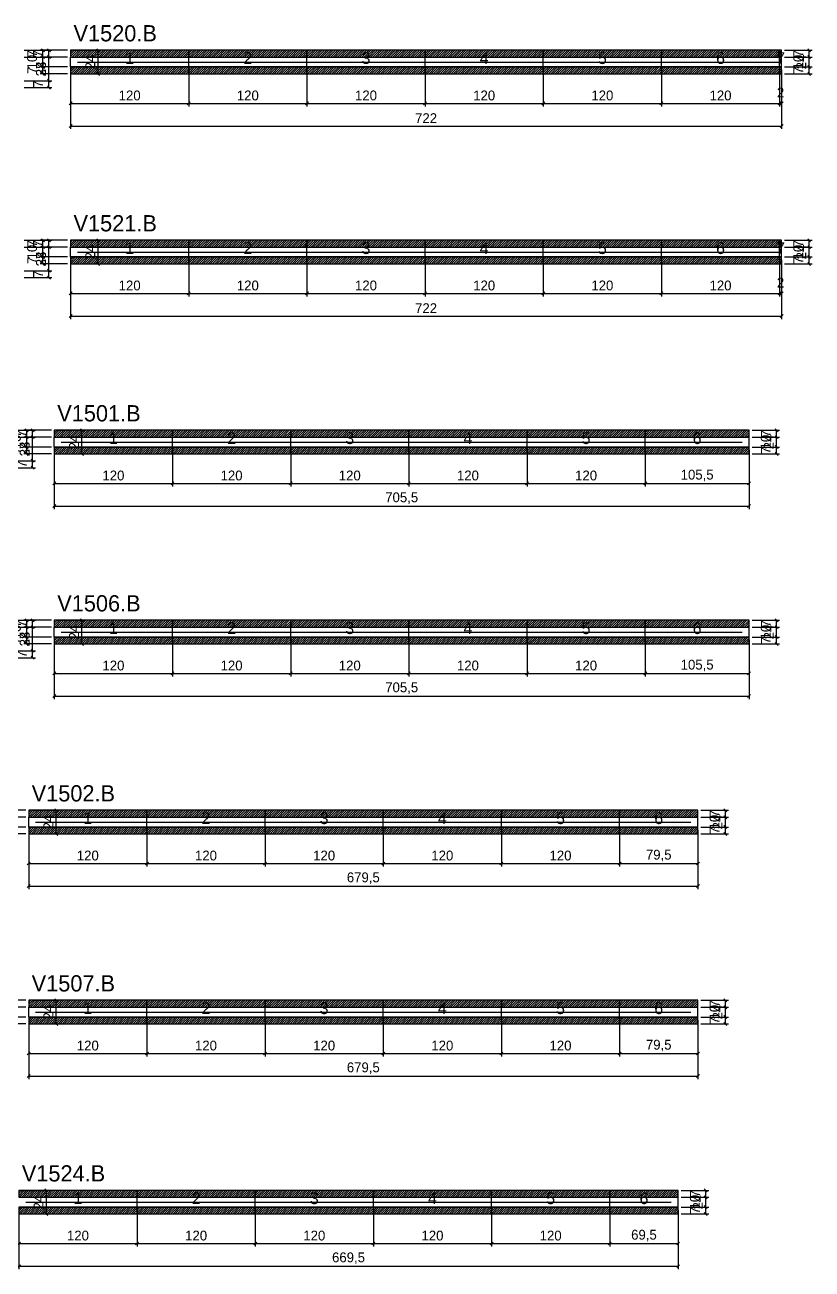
# Model space of a CAD drawing. Extents: x -9000 to 3070, y -8772 to 1250.
# Drawn here: x 934 to 1733, y -2582 to -1318 of the extents above; entities that cross this region are included whole.
import ezdxf
from ezdxf.enums import TextEntityAlignment as Align

# ---------------------------------------------------------------- set-up
doc = ezdxf.new("R2010")
doc.units = 0
for name, color, linetype in [('5', 5, 'Continuous'), ('COTA', 241, 'Continuous'), ('NOMENCLATURA', 7, 'Continuous'), ('Painéis', 200, 'Continuous'), ('SARR_2.2x5', 40, 'Continuous'), ('SCO-___-LAJ', 224, 'Continuous')]:
    doc.layers.add(name, color=color, linetype=linetype)
doc.dimstyles.new('PAINEL', dxfattribs={"dimtxt": 10, "dimasz": 3, "dimexe": 3, "dimexo": 3, "dimgap": 3, "dimtad": 1, "dimblk": 'OBLIQUE', "dimblk1": 'OBLIQUE', "dimcen": 2.5, "dimclrd": 4, "dimclre": 4, "dimclrt": 240, "dimazin": 3, "dimtfac": 1, "dimtmove": 0, "dimatfit": 3})

# ---------------------------------------------------------------- blocks, each defined once
blk = doc.blocks.new('_OBLIQUE')
at = {"color": 0, "linetype": 'BYBLOCK'}
blk.add_line((-0.5, -0.5), (0.5, 0.5), dxfattribs=at)

msp = doc.modelspace()

# ---------------------------------------------------------------- hatches: boundary and pattern name
at = {"layer": 'COTA'}
h = msp.add_hatch(dxfattribs=at)
h.set_pattern_fill('ANSI31', scale=0.5)
h.paths.add_polyline_path([(980, -1351), (1100, -1351), (1100, -1344), (980, -1344)])
h = msp.add_hatch(dxfattribs=at)
h.set_pattern_fill('ANSI31', scale=0.5)
h.paths.add_polyline_path([(1100, -1351), (1220, -1351), (1220, -1344), (1100, -1344)])
h = msp.add_hatch(dxfattribs=at)
h.set_pattern_fill('ANSI31', scale=0.5)
h.paths.add_polyline_path([(1220, -1351), (1340, -1351), (1340, -1344), (1220, -1344)])
h = msp.add_hatch(dxfattribs=at)
h.set_pattern_fill('ANSI31', scale=0.5)
h.paths.add_polyline_path([(1340, -1351), (1460, -1351), (1460, -1344), (1340, -1344)])
h = msp.add_hatch(dxfattribs=at)
h.set_pattern_fill('ANSI31', scale=0.5)
h.paths.add_polyline_path([(1460, -1351), (1580, -1351), (1580, -1344), (1460, -1344)])
h = msp.add_hatch(dxfattribs=at)
h.set_pattern_fill('ANSI31', scale=0.5)
h.paths.add_polyline_path([(1580, -1351), (1700, -1351), (1700, -1344), (1580, -1344)])
h = msp.add_hatch(dxfattribs=at)
h.set_pattern_fill('ANSI31', scale=0.5)
h.paths.add_polyline_path([(1700, -1351), (1702, -1351), (1702, -1344), (1700, -1344)])
h = msp.add_hatch(dxfattribs=at)
h.set_pattern_fill('ANSI31', scale=0.5)
h.paths.add_polyline_path([(980, -1368), (1100, -1368), (1100, -1361), (980, -1361)])
h = msp.add_hatch(dxfattribs=at)
h.set_pattern_fill('ANSI31', scale=0.5)
h.paths.add_polyline_path([(1100, -1368), (1220, -1368), (1220, -1361), (1100, -1361)])
h = msp.add_hatch(dxfattribs=at)
h.set_pattern_fill('ANSI31', scale=0.5)
h.paths.add_polyline_path([(1220, -1368), (1340, -1368), (1340, -1361), (1220, -1361)])
h = msp.add_hatch(dxfattribs=at)
h.set_pattern_fill('ANSI31', scale=0.5)
h.paths.add_polyline_path([(1340, -1368), (1460, -1368), (1460, -1361), (1340, -1361)])
h = msp.add_hatch(dxfattribs=at)
h.set_pattern_fill('ANSI31', scale=0.5)
h.paths.add_polyline_path([(1460, -1368), (1580, -1368), (1580, -1361), (1460, -1361)])
h = msp.add_hatch(dxfattribs=at)
h.set_pattern_fill('ANSI31', scale=0.5)
h.paths.add_polyline_path([(1580, -1368), (1700, -1368), (1700, -1361), (1580, -1361)])
h = msp.add_hatch(dxfattribs=at)
h.set_pattern_fill('ANSI31', scale=0.5)
h.paths.add_polyline_path([(1700, -1368), (1702, -1368), (1702, -1361), (1700, -1361)])
h = msp.add_hatch(dxfattribs=at)
h.set_pattern_fill('ANSI31', scale=0.5)
h.paths.add_polyline_path([(980, -1544), (1100, -1544), (1100, -1537), (980, -1537)])
h = msp.add_hatch(dxfattribs=at)
h.set_pattern_fill('ANSI31', scale=0.5)
h.paths.add_polyline_path([(1100, -1544), (1220, -1544), (1220, -1537), (1100, -1537)])
h = msp.add_hatch(dxfattribs=at)
h.set_pattern_fill('ANSI31', scale=0.5)
h.paths.add_polyline_path([(1220, -1544), (1340, -1544), (1340, -1537), (1220, -1537)])
h = msp.add_hatch(dxfattribs=at)
h.set_pattern_fill('ANSI31', scale=0.5)
h.paths.add_polyline_path([(1340, -1544), (1460, -1544), (1460, -1537), (1340, -1537)])
h = msp.add_hatch(dxfattribs=at)
h.set_pattern_fill('ANSI31', scale=0.5)
h.paths.add_polyline_path([(1460, -1544), (1580, -1544), (1580, -1537), (1460, -1537)])
h = msp.add_hatch(dxfattribs=at)
h.set_pattern_fill('ANSI31', scale=0.5)
h.paths.add_polyline_path([(1580, -1544), (1700, -1544), (1700, -1537), (1580, -1537)])
h = msp.add_hatch(dxfattribs=at)
h.set_pattern_fill('ANSI31', scale=0.5)
h.paths.add_polyline_path([(1700, -1544), (1702, -1544), (1702, -1537), (1700, -1537)])
h = msp.add_hatch(dxfattribs=at)
h.set_pattern_fill('ANSI31', scale=0.5)
h.paths.add_polyline_path([(980, -1561), (1100, -1561), (1100, -1554), (980, -1554)])
h = msp.add_hatch(dxfattribs=at)
h.set_pattern_fill('ANSI31', scale=0.5)
h.paths.add_polyline_path([(1100, -1561), (1220, -1561), (1220, -1554), (1100, -1554)])
h = msp.add_hatch(dxfattribs=at)
h.set_pattern_fill('ANSI31', scale=0.5)
h.paths.add_polyline_path([(1220, -1561), (1340, -1561), (1340, -1554), (1220, -1554)])
h = msp.add_hatch(dxfattribs=at)
h.set_pattern_fill('ANSI31', scale=0.5)
h.paths.add_polyline_path([(1340, -1561), (1460, -1561), (1460, -1554), (1340, -1554)])
h = msp.add_hatch(dxfattribs=at)
h.set_pattern_fill('ANSI31', scale=0.5)
h.paths.add_polyline_path([(1460, -1561), (1580, -1561), (1580, -1554), (1460, -1554)])
h = msp.add_hatch(dxfattribs=at)
h.set_pattern_fill('ANSI31', scale=0.5)
h.paths.add_polyline_path([(1580, -1561), (1700, -1561), (1700, -1554), (1580, -1554)])
h = msp.add_hatch(dxfattribs=at)
h.set_pattern_fill('ANSI31', scale=0.5)
h.paths.add_polyline_path([(1700, -1561), (1702, -1561), (1702, -1554), (1700, -1554)])
h = msp.add_hatch(dxfattribs=at)
h.set_pattern_fill('ANSI31', scale=0.5)
h.paths.add_polyline_path([(963.5, -1737), (1083.5, -1737), (1083.5, -1730), (963.5, -1730)])
h = msp.add_hatch(dxfattribs=at)
h.set_pattern_fill('ANSI31', scale=0.5)
h.paths.add_polyline_path([(1083.5, -1737), (1203.5, -1737), (1203.5, -1730), (1083.5, -1730)])
h = msp.add_hatch(dxfattribs=at)
h.set_pattern_fill('ANSI31', scale=0.5)
h.paths.add_polyline_path([(1203.5, -1737), (1323.5, -1737), (1323.5, -1730), (1203.5, -1730)])
h = msp.add_hatch(dxfattribs=at)
h.set_pattern_fill('ANSI31', scale=0.5)
h.paths.add_polyline_path([(1323.5, -1737), (1443.5, -1737), (1443.5, -1730), (1323.5, -1730)])
h = msp.add_hatch(dxfattribs=at)
h.set_pattern_fill('ANSI31', scale=0.5)
h.paths.add_polyline_path([(1443.5, -1737), (1563.5, -1737), (1563.5, -1730), (1443.5, -1730)])
h = msp.add_hatch(dxfattribs=at)
h.set_pattern_fill('ANSI31', scale=0.5)
h.paths.add_polyline_path([(1563.5, -1737), (1669, -1737), (1669, -1730), (1563.5, -1730)])
h = msp.add_hatch(dxfattribs=at)
h.set_pattern_fill('ANSI31', scale=0.5)
h.paths.add_polyline_path([(963.5, -1754), (1083.5, -1754), (1083.5, -1747), (963.5, -1747)])
h = msp.add_hatch(dxfattribs=at)
h.set_pattern_fill('ANSI31', scale=0.5)
h.paths.add_polyline_path([(1083.5, -1754), (1203.5, -1754), (1203.5, -1747), (1083.5, -1747)])
h = msp.add_hatch(dxfattribs=at)
h.set_pattern_fill('ANSI31', scale=0.5)
h.paths.add_polyline_path([(1203.5, -1754), (1323.5, -1754), (1323.5, -1747), (1203.5, -1747)])
h = msp.add_hatch(dxfattribs=at)
h.set_pattern_fill('ANSI31', scale=0.5)
h.paths.add_polyline_path([(1323.5, -1754), (1443.5, -1754), (1443.5, -1747), (1323.5, -1747)])
h = msp.add_hatch(dxfattribs=at)
h.set_pattern_fill('ANSI31', scale=0.5)
h.paths.add_polyline_path([(1443.5, -1754), (1563.5, -1754), (1563.5, -1747), (1443.5, -1747)])
h = msp.add_hatch(dxfattribs=at)
h.set_pattern_fill('ANSI31', scale=0.5)
h.paths.add_polyline_path([(1563.5, -1754), (1669, -1754), (1669, -1747), (1563.5, -1747)])
h = msp.add_hatch(dxfattribs=at)
h.set_pattern_fill('ANSI31', scale=0.5)
h.paths.add_polyline_path([(963.5, -1930), (1083.5, -1930), (1083.5, -1923), (963.5, -1923)])
h = msp.add_hatch(dxfattribs=at)
h.set_pattern_fill('ANSI31', scale=0.5)
h.paths.add_polyline_path([(1083.5, -1930), (1203.5, -1930), (1203.5, -1923), (1083.5, -1923)])
h = msp.add_hatch(dxfattribs=at)
h.set_pattern_fill('ANSI31', scale=0.5)
h.paths.add_polyline_path([(1203.5, -1930), (1323.5, -1930), (1323.5, -1923), (1203.5, -1923)])
h = msp.add_hatch(dxfattribs=at)
h.set_pattern_fill('ANSI31', scale=0.5)
h.paths.add_polyline_path([(1323.5, -1930), (1443.5, -1930), (1443.5, -1923), (1323.5, -1923)])
h = msp.add_hatch(dxfattribs=at)
h.set_pattern_fill('ANSI31', scale=0.5)
h.paths.add_polyline_path([(1443.5, -1930), (1563.5, -1930), (1563.5, -1923), (1443.5, -1923)])
h = msp.add_hatch(dxfattribs=at)
h.set_pattern_fill('ANSI31', scale=0.5)
h.paths.add_polyline_path([(1563.5, -1930), (1669, -1930), (1669, -1923), (1563.5, -1923)])
h = msp.add_hatch(dxfattribs=at)
h.set_pattern_fill('ANSI31', scale=0.5)
h.paths.add_polyline_path([(963.5, -1947), (1083.5, -1947), (1083.5, -1940), (963.5, -1940)])
h = msp.add_hatch(dxfattribs=at)
h.set_pattern_fill('ANSI31', scale=0.5)
h.paths.add_polyline_path([(1083.5, -1947), (1203.5, -1947), (1203.5, -1940), (1083.5, -1940)])
h = msp.add_hatch(dxfattribs=at)
h.set_pattern_fill('ANSI31', scale=0.5)
h.paths.add_polyline_path([(1203.5, -1947), (1323.5, -1947), (1323.5, -1940), (1203.5, -1940)])
h = msp.add_hatch(dxfattribs=at)
h.set_pattern_fill('ANSI31', scale=0.5)
h.paths.add_polyline_path([(1323.5, -1947), (1443.5, -1947), (1443.5, -1940), (1323.5, -1940)])
h = msp.add_hatch(dxfattribs=at)
h.set_pattern_fill('ANSI31', scale=0.5)
h.paths.add_polyline_path([(1443.5, -1947), (1563.5, -1947), (1563.5, -1940), (1443.5, -1940)])
h = msp.add_hatch(dxfattribs=at)
h.set_pattern_fill('ANSI31', scale=0.5)
h.paths.add_polyline_path([(1563.5, -1947), (1669, -1947), (1669, -1940), (1563.5, -1940)])
h = msp.add_hatch(dxfattribs=at)
h.set_pattern_fill('ANSI31', scale=0.5)
h.paths.add_polyline_path([(937.5, -2123), (1057.5, -2123), (1057.5, -2116), (937.5, -2116)])
h = msp.add_hatch(dxfattribs=at)
h.set_pattern_fill('ANSI31', scale=0.5)
h.paths.add_polyline_path([(1057.5, -2123), (1177.5, -2123), (1177.5, -2116), (1057.5, -2116)])
h = msp.add_hatch(dxfattribs=at)
h.set_pattern_fill('ANSI31', scale=0.5)
h.paths.add_polyline_path([(1177.5, -2123), (1297.5, -2123), (1297.5, -2116), (1177.5, -2116)])
h = msp.add_hatch(dxfattribs=at)
h.set_pattern_fill('ANSI31', scale=0.5)
h.paths.add_polyline_path([(1297.5, -2123), (1417.5, -2123), (1417.5, -2116), (1297.5, -2116)])
h = msp.add_hatch(dxfattribs=at)
h.set_pattern_fill('ANSI31', scale=0.5)
h.paths.add_polyline_path([(1417.5, -2123), (1537.5, -2123), (1537.5, -2116), (1417.5, -2116)])
h = msp.add_hatch(dxfattribs=at)
h.set_pattern_fill('ANSI31', scale=0.5)
h.paths.add_polyline_path([(1537.5, -2123), (1617, -2123), (1617, -2116), (1537.5, -2116)])
h = msp.add_hatch(dxfattribs=at)
h.set_pattern_fill('ANSI31', scale=0.5)
h.paths.add_polyline_path([(937.5, -2140), (1057.5, -2140), (1057.5, -2133), (937.5, -2133)])
h = msp.add_hatch(dxfattribs=at)
h.set_pattern_fill('ANSI31', scale=0.5)
h.paths.add_polyline_path([(1057.5, -2140), (1177.5, -2140), (1177.5, -2133), (1057.5, -2133)])
h = msp.add_hatch(dxfattribs=at)
h.set_pattern_fill('ANSI31', scale=0.5)
h.paths.add_polyline_path([(1177.5, -2140), (1297.5, -2140), (1297.5, -2133), (1177.5, -2133)])
h = msp.add_hatch(dxfattribs=at)
h.set_pattern_fill('ANSI31', scale=0.5)
h.paths.add_polyline_path([(1297.5, -2140), (1417.5, -2140), (1417.5, -2133), (1297.5, -2133)])
h = msp.add_hatch(dxfattribs=at)
h.set_pattern_fill('ANSI31', scale=0.5)
h.paths.add_polyline_path([(1417.5, -2140), (1537.5, -2140), (1537.5, -2133), (1417.5, -2133)])
h = msp.add_hatch(dxfattribs=at)
h.set_pattern_fill('ANSI31', scale=0.5)
h.paths.add_polyline_path([(1537.5, -2140), (1617, -2140), (1617, -2133), (1537.5, -2133)])
h = msp.add_hatch(dxfattribs=at)
h.set_pattern_fill('ANSI31', scale=0.5)
h.paths.add_polyline_path([(937.5, -2316), (1057.5, -2316), (1057.5, -2309), (937.5, -2309)])
h = msp.add_hatch(dxfattribs=at)
h.set_pattern_fill('ANSI31', scale=0.5)
h.paths.add_polyline_path([(1057.5, -2316), (1177.5, -2316), (1177.5, -2309), (1057.5, -2309)])
h = msp.add_hatch(dxfattribs=at)
h.set_pattern_fill('ANSI31', scale=0.5)
h.paths.add_polyline_path([(1177.5, -2316), (1297.5, -2316), (1297.5, -2309), (1177.5, -2309)])
h = msp.add_hatch(dxfattribs=at)
h.set_pattern_fill('ANSI31', scale=0.5)
h.paths.add_polyline_path([(1297.5, -2316), (1417.5, -2316), (1417.5, -2309), (1297.5, -2309)])
h = msp.add_hatch(dxfattribs=at)
h.set_pattern_fill('ANSI31', scale=0.5)
h.paths.add_polyline_path([(1417.5, -2316), (1537.5, -2316), (1537.5, -2309), (1417.5, -2309)])
h = msp.add_hatch(dxfattribs=at)
h.set_pattern_fill('ANSI31', scale=0.5)
h.paths.add_polyline_path([(1537.5, -2316), (1617, -2316), (1617, -2309), (1537.5, -2309)])
h = msp.add_hatch(dxfattribs=at)
h.set_pattern_fill('ANSI31', scale=0.5)
h.paths.add_polyline_path([(937.5, -2333), (1057.5, -2333), (1057.5, -2326), (937.5, -2326)])
h = msp.add_hatch(dxfattribs=at)
h.set_pattern_fill('ANSI31', scale=0.5)
h.paths.add_polyline_path([(1057.5, -2333), (1177.5, -2333), (1177.5, -2326), (1057.5, -2326)])
h = msp.add_hatch(dxfattribs=at)
h.set_pattern_fill('ANSI31', scale=0.5)
h.paths.add_polyline_path([(1177.5, -2333), (1297.5, -2333), (1297.5, -2326), (1177.5, -2326)])
h = msp.add_hatch(dxfattribs=at)
h.set_pattern_fill('ANSI31', scale=0.5)
h.paths.add_polyline_path([(1297.5, -2333), (1417.5, -2333), (1417.5, -2326), (1297.5, -2326)])
h = msp.add_hatch(dxfattribs=at)
h.set_pattern_fill('ANSI31', scale=0.5)
h.paths.add_polyline_path([(1417.5, -2333), (1537.5, -2333), (1537.5, -2326), (1417.5, -2326)])
h = msp.add_hatch(dxfattribs=at)
h.set_pattern_fill('ANSI31', scale=0.5)
h.paths.add_polyline_path([(1537.5, -2333), (1617, -2333), (1617, -2326), (1537.5, -2326)])
h = msp.add_hatch(dxfattribs=at)
h.set_pattern_fill('ANSI31', scale=0.5)
h.paths.add_polyline_path([(927.5, -2509), (1047.5, -2509), (1047.5, -2502), (927.5, -2502)])
h = msp.add_hatch(dxfattribs=at)
h.set_pattern_fill('ANSI31', scale=0.5)
h.paths.add_polyline_path([(1047.5, -2509), (1167.5, -2509), (1167.5, -2502), (1047.5, -2502)])
h = msp.add_hatch(dxfattribs=at)
h.set_pattern_fill('ANSI31', scale=0.5)
h.paths.add_polyline_path([(1167.5, -2509), (1287.5, -2509), (1287.5, -2502), (1167.5, -2502)])
h = msp.add_hatch(dxfattribs=at)
h.set_pattern_fill('ANSI31', scale=0.5)
h.paths.add_polyline_path([(1287.5, -2509), (1407.5, -2509), (1407.5, -2502), (1287.5, -2502)])
h = msp.add_hatch(dxfattribs=at)
h.set_pattern_fill('ANSI31', scale=0.5)
h.paths.add_polyline_path([(1407.5, -2509), (1527.5, -2509), (1527.5, -2502), (1407.5, -2502)])
h = msp.add_hatch(dxfattribs=at)
h.set_pattern_fill('ANSI31', scale=0.5)
h.paths.add_polyline_path([(1527.5, -2509), (1597, -2509), (1597, -2502), (1527.5, -2502)])
h = msp.add_hatch(dxfattribs=at)
h.set_pattern_fill('ANSI31', scale=0.5)
h.paths.add_polyline_path([(927.5, -2526), (1047.5, -2526), (1047.5, -2519), (927.5, -2519)])
h = msp.add_hatch(dxfattribs=at)
h.set_pattern_fill('ANSI31', scale=0.5)
h.paths.add_polyline_path([(1047.5, -2526), (1167.5, -2526), (1167.5, -2519), (1047.5, -2519)])
h = msp.add_hatch(dxfattribs=at)
h.set_pattern_fill('ANSI31', scale=0.5)
h.paths.add_polyline_path([(1167.5, -2526), (1287.5, -2526), (1287.5, -2519), (1167.5, -2519)])
h = msp.add_hatch(dxfattribs=at)
h.set_pattern_fill('ANSI31', scale=0.5)
h.paths.add_polyline_path([(1287.5, -2526), (1407.5, -2526), (1407.5, -2519), (1287.5, -2519)])
h = msp.add_hatch(dxfattribs=at)
h.set_pattern_fill('ANSI31', scale=0.5)
h.paths.add_polyline_path([(1407.5, -2526), (1527.5, -2526), (1527.5, -2519), (1407.5, -2519)])
h = msp.add_hatch(dxfattribs=at)
h.set_pattern_fill('ANSI31', scale=0.5)
h.paths.add_polyline_path([(1527.5, -2526), (1597, -2526), (1597, -2519), (1527.5, -2519)])

# ---------------------------------------------------------------- linework, layer by layer
at = {"layer": 'Painéis'}
for p, q in [((980, -1351), (1100, -1351)), ((980, -1361), (980, -1351)), ((1100, -1361), (1100, -1351)), ((1100, -1361), (1100, -1351)), ((1100, -1351), (1220, -1351)), ((1100, -1361), (1100, -1351)), ((1220, -1361), (1220, -1351)), ((1220, -1361), (1220, -1351)), ((1220, -1351), (1340, -1351)), ((1220, -1361), (1220, -1351)), ((1340, -1361), (1340, -1351)), ((1340, -1361), (1340, -1351)), ((1340, -1351), (1460, -1351)), ((1340, -1361), (1340, -1351)), ((1460, -1361), (1460, -1351)), ((1460, -1361), (1460, -1351)), ((1460, -1351), (1580, -1351)), ((1460, -1361), (1460, -1351)), ((1580, -1361), (1580, -1351)), ((1580, -1361), (1580, -1351)), ((1580, -1351), (1700, -1351)), ((1580, -1361), (1580, -1351)), ((1700, -1361), (1700, -1351)), ((1700, -1361), (1700, -1351)), ((1700, -1351), (1702, -1351)), ((1700, -1361), (1700, -1351)), ((1702, -1361), (1702, -1351)), ((980, -1361), (1100, -1361)), ((1100, -1361), (1220, -1361)), ((1220, -1361), (1340, -1361)), ((1340, -1361), (1460, -1361)), ((1460, -1361), (1580, -1361)), ((1580, -1361), (1700, -1361)), ((1700, -1361), (1702, -1361)), ((980, -1544), (1100, -1544)), ((980, -1554), (980, -1544)), ((980, -1554), (1100, -1554)), ((1100, -1554), (1100, -1544)), ((1100, -1554), (1100, -1544)), ((1100, -1544), (1220, -1544)), ((1100, -1554), (1100, -1544)), ((1100, -1554), (1220, -1554)), ((1220, -1554), (1220, -1544)), ((1220, -1554), (1220, -1544)), ((1220, -1544), (1340, -1544)), ((1220, -1554), (1220, -1544)), ((1220, -1554), (1340, -1554)), ((1340, -1554), (1340, -1544)), ((1340, -1554), (1340, -1544)), ((1340, -1544), (1460, -1544)), ((1340, -1554), (1340, -1544)), ((1340, -1554), (1460, -1554)), ((1460, -1554), (1460, -1544)), ((1460, -1554), (1460, -1544)), ((1460, -1544), (1580, -1544)), ((1460, -1554), (1460, -1544)), ((1460, -1554), (1580, -1554)), ((1580, -1554), (1580, -1544)), ((1580, -1554), (1580, -1544)), ((1580, -1544), (1700, -1544)), ((1580, -1554), (1580, -1544)), ((1580, -1554), (1700, -1554)), ((1700, -1554), (1700, -1544)), ((1700, -1554), (1700, -1544)), ((1700, -1544), (1702, -1544)), ((1700, -1554), (1700, -1544)), ((1700, -1554), (1702, -1554)), ((1702, -1554), (1702, -1544)), ((963.5, -1737), (1083.5, -1737)), ((963.5, -1747), (963.5, -1737)), ((1083.5, -1747), (1083.5, -1737)), ((1083.5, -1747), (1083.5, -1737)), ((1083.5, -1737), (1203.5, -1737)), ((1083.5, -1747), (1083.5, -1737)), ((1203.5, -1747), (1203.5, -1737)), ((1203.5, -1747), (1203.5, -1737)), ((1203.5, -1737), (1323.5, -1737)), ((1203.5, -1747), (1203.5, -1737)), ((1323.5, -1747), (1323.5, -1737)), ((1323.5, -1747), (1323.5, -1737)), ((1323.5, -1737), (1443.5, -1737)), ((1323.5, -1747), (1323.5, -1737)), ((1443.5, -1747), (1443.5, -1737)), ((1443.5, -1747), (1443.5, -1737)), ((1443.5, -1737), (1563.5, -1737)), ((1443.5, -1747), (1443.5, -1737)), ((1563.5, -1747), (1563.5, -1737)), ((1563.5, -1747), (1563.5, -1737)), ((1563.5, -1737), (1669, -1737)), ((1563.5, -1747), (1563.5, -1737)), ((1669, -1747), (1669, -1737)), ((963.5, -1747), (1083.5, -1747)), ((1083.5, -1747), (1203.5, -1747)), ((1203.5, -1747), (1323.5, -1747)), ((1323.5, -1747), (1443.5, -1747)), ((1443.5, -1747), (1563.5, -1747)), ((1563.5, -1747), (1669, -1747)), ((963.5, -1930), (1083.5, -1930)), ((963.5, -1940), (963.5, -1930)), ((1083.5, -1940), (1083.5, -1930)), ((1083.5, -1940), (1083.5, -1930)), ((1083.5, -1930), (1203.5, -1930)), ((1083.5, -1940), (1083.5, -1930)), ((1203.5, -1940), (1203.5, -1930)), ((1203.5, -1940), (1203.5, -1930)), ((1203.5, -1930), (1323.5, -1930)), ((1203.5, -1940), (1203.5, -1930)), ((1323.5, -1940), (1323.5, -1930)), ((1323.5, -1940), (1323.5, -1930)), ((1323.5, -1930), (1443.5, -1930)), ((1323.5, -1940), (1323.5, -1930)), ((1443.5, -1940), (1443.5, -1930)), ((1443.5, -1940), (1443.5, -1930)), ((1443.5, -1930), (1563.5, -1930)), ((1443.5, -1940), (1443.5, -1930)), ((1563.5, -1940), (1563.5, -1930)), ((1563.5, -1940), (1563.5, -1930)), ((1563.5, -1930), (1669, -1930)), ((1563.5, -1940), (1563.5, -1930)), ((1669, -1940), (1669, -1930)), ((963.5, -1940), (1083.5, -1940)), ((1083.5, -1940), (1203.5, -1940)), ((1203.5, -1940), (1323.5, -1940)), ((1323.5, -1940), (1443.5, -1940)), ((1443.5, -1940), (1563.5, -1940)), ((1563.5, -1940), (1669, -1940)), ((937.5, -2123), (1057.5, -2123)), ((937.5, -2133), (937.5, -2123)), ((1057.5, -2133), (1057.5, -2123)), ((1057.5, -2133), (1057.5, -2123)), ((1057.5, -2123), (1177.5, -2123)), ((1057.5, -2133), (1057.5, -2123)), ((1177.5, -2133), (1177.5, -2123)), ((1177.5, -2133), (1177.5, -2123)), ((1177.5, -2123), (1297.5, -2123)), ((1177.5, -2133), (1177.5, -2123)), ((1297.5, -2133), (1297.5, -2123)), ((1297.5, -2133), (1297.5, -2123)), ((1297.5, -2123), (1417.5, -2123)), ((1297.5, -2133), (1297.5, -2123)), ((1417.5, -2133), (1417.5, -2123)), ((1417.5, -2133), (1417.5, -2123)), ((1417.5, -2123), (1537.5, -2123)), ((1417.5, -2133), (1417.5, -2123)), ((1537.5, -2133), (1537.5, -2123)), ((1537.5, -2133), (1537.5, -2123)), ((1537.5, -2123), (1617, -2123)), ((1537.5, -2133), (1537.5, -2123)), ((1617, -2133), (1617, -2123)), ((937.5, -2133), (1057.5, -2133)), ((1057.5, -2133), (1177.5, -2133)), ((1177.5, -2133), (1297.5, -2133)), ((1297.5, -2133), (1417.5, -2133)), ((1417.5, -2133), (1537.5, -2133)), ((1537.5, -2133), (1617, -2133)), ((937.5, -2316), (1057.5, -2316)), ((937.5, -2326), (937.5, -2316)), ((1057.5, -2326), (1057.5, -2316)), ((1057.5, -2326), (1057.5, -2316)), ((1057.5, -2316), (1177.5, -2316)), ((1057.5, -2326), (1057.5, -2316)), ((1177.5, -2326), (1177.5, -2316)), ((1177.5, -2326), (1177.5, -2316)), ((1177.5, -2316), (1297.5, -2316)), ((1177.5, -2326), (1177.5, -2316)), ((1297.5, -2326), (1297.5, -2316)), ((1297.5, -2326), (1297.5, -2316)), ((1297.5, -2316), (1417.5, -2316)), ((1297.5, -2326), (1297.5, -2316)), ((1417.5, -2326), (1417.5, -2316)), ((1417.5, -2326), (1417.5, -2316)), ((1417.5, -2316), (1537.5, -2316)), ((1417.5, -2326), (1417.5, -2316)), ((1537.5, -2326), (1537.5, -2316)), ((1537.5, -2326), (1537.5, -2316)), ((1537.5, -2316), (1617, -2316)), ((1537.5, -2326), (1537.5, -2316)), ((1617, -2326), (1617, -2316)), ((937.5, -2326), (1057.5, -2326)), ((1057.5, -2326), (1177.5, -2326)), ((1177.5, -2326), (1297.5, -2326)), ((1297.5, -2326), (1417.5, -2326)), ((1417.5, -2326), (1537.5, -2326)), ((1537.5, -2326), (1617, -2326)), ((927.5, -2509), (1047.5, -2509)), ((1047.5, -2519), (1047.5, -2509)), ((1047.5, -2519), (1047.5, -2509)), ((1047.5, -2509), (1167.5, -2509)), ((1047.5, -2519), (1047.5, -2509)), ((1167.5, -2519), (1167.5, -2509)), ((1167.5, -2519), (1167.5, -2509)), ((1167.5, -2509), (1287.5, -2509)), ((1167.5, -2519), (1167.5, -2509)), ((1287.5, -2519), (1287.5, -2509)), ((1287.5, -2519), (1287.5, -2509)), ((1287.5, -2509), (1407.5, -2509)), ((1287.5, -2519), (1287.5, -2509)), ((1407.5, -2519), (1407.5, -2509)), ((1407.5, -2519), (1407.5, -2509)), ((1407.5, -2509), (1527.5, -2509)), ((1407.5, -2519), (1407.5, -2509)), ((1527.5, -2519), (1527.5, -2509)), ((1527.5, -2519), (1527.5, -2509)), ((1527.5, -2509), (1597, -2509)), ((1527.5, -2519), (1527.5, -2509)), ((1597, -2519), (1597, -2509)), ((927.5, -2519), (1047.5, -2519)), ((1047.5, -2519), (1167.5, -2519)), ((1167.5, -2519), (1287.5, -2519)), ((1287.5, -2519), (1407.5, -2519)), ((1407.5, -2519), (1527.5, -2519)), ((1527.5, -2519), (1597, -2519))]:
    msp.add_line(p, q, dxfattribs=at)
at = {"layer": 'SARR_2.2x5'}
for points in [[(987, -1356), (1100, -1356)], [(987, -1356), (1100, -1356)], [(1100, -1356), (1220, -1356)], [(1100, -1356), (1220, -1356)], [(1220, -1356), (1340, -1356)], [(1220, -1356), (1340, -1356)], [(1340, -1356), (1460, -1356)], [(1340, -1356), (1460, -1356)], [(1460, -1356), (1580, -1356)], [(1460, -1356), (1580, -1356)], [(1580, -1356), (1700, -1356)], [(1580, -1356), (1700, -1356)], [(987, -1549), (1100, -1549)], [(987, -1549), (1100, -1549)], [(1100, -1549), (1220, -1549)], [(1100, -1549), (1220, -1549)], [(1220, -1549), (1340, -1549)], [(1220, -1549), (1340, -1549)], [(1340, -1549), (1460, -1549)], [(1340, -1549), (1460, -1549)], [(1460, -1549), (1580, -1549)], [(1460, -1549), (1580, -1549)], [(1580, -1549), (1700, -1549)], [(1580, -1549), (1700, -1549)], [(970.5, -1742), (1083.5, -1742)], [(970.5, -1742), (1083.5, -1742)], [(1083.5, -1742), (1203.5, -1742)], [(1083.5, -1742), (1203.5, -1742)], [(1203.5, -1742), (1323.5, -1742)], [(1203.5, -1742), (1323.5, -1742)], [(1323.5, -1742), (1443.5, -1742)], [(1323.5, -1742), (1443.5, -1742)], [(1443.5, -1742), (1563.5, -1742)], [(1443.5, -1742), (1563.5, -1742)], [(1563.5, -1742), (1662, -1742)], [(1563.5, -1742), (1662, -1742)], [(970.5, -1935), (1083.5, -1935)], [(970.5, -1935), (1083.5, -1935)], [(1083.5, -1935), (1203.5, -1935)], [(1083.5, -1935), (1203.5, -1935)], [(1203.5, -1935), (1323.5, -1935)], [(1203.5, -1935), (1323.5, -1935)], [(1323.5, -1935), (1443.5, -1935)], [(1323.5, -1935), (1443.5, -1935)], [(1443.5, -1935), (1563.5, -1935)], [(1443.5, -1935), (1563.5, -1935)], [(1563.5, -1935), (1662, -1935)], [(1563.5, -1935), (1662, -1935)], [(944.5, -2128), (1057.5, -2128)], [(944.5, -2128), (1057.5, -2128)], [(1057.5, -2128), (1177.5, -2128)], [(1057.5, -2128), (1177.5, -2128)], [(1177.5, -2128), (1297.5, -2128)], [(1177.5, -2128), (1297.5, -2128)], [(1297.5, -2128), (1417.5, -2128)], [(1297.5, -2128), (1417.5, -2128)], [(1417.5, -2128), (1537.5, -2128)], [(1417.5, -2128), (1537.5, -2128)], [(1537.5, -2128), (1610, -2128)], [(1537.5, -2128), (1610, -2128)], [(944.5, -2321), (1057.5, -2321)], [(944.5, -2321), (1057.5, -2321)], [(1057.5, -2321), (1177.5, -2321)], [(1057.5, -2321), (1177.5, -2321)], [(1177.5, -2321), (1297.5, -2321)], [(1177.5, -2321), (1297.5, -2321)], [(1297.5, -2321), (1417.5, -2321)], [(1297.5, -2321), (1417.5, -2321)], [(1417.5, -2321), (1537.5, -2321)], [(1417.5, -2321), (1537.5, -2321)], [(1537.5, -2321), (1610, -2321)], [(1537.5, -2321), (1610, -2321)], [(934.5, -2514), (1047.5, -2514)], [(934.5, -2514), (1047.5, -2514)], [(1047.5, -2514), (1167.5, -2514)], [(1047.5, -2514), (1167.5, -2514)], [(1167.5, -2514), (1287.5, -2514)], [(1167.5, -2514), (1287.5, -2514)], [(1287.5, -2514), (1407.5, -2514)], [(1287.5, -2514), (1407.5, -2514)], [(1407.5, -2514), (1527.5, -2514)], [(1407.5, -2514), (1527.5, -2514)], [(1527.5, -2514), (1590, -2514)], [(1527.5, -2514), (1590, -2514)]]:
    msp.add_lwpolyline(points, dxfattribs=at)
at = {"layer": 'SCO-___-LAJ'}
for points in [[(980, -1351), (1100, -1351), (1100, -1344), (980, -1344)], [(1100, -1351), (1220, -1351), (1220, -1344), (1100, -1344)], [(1220, -1351), (1340, -1351), (1340, -1344), (1220, -1344)], [(1340, -1351), (1460, -1351), (1460, -1344), (1340, -1344)], [(1460, -1351), (1580, -1351), (1580, -1344), (1460, -1344)], [(1580, -1351), (1700, -1351), (1700, -1344), (1580, -1344)], [(1700, -1351), (1702, -1351), (1702, -1344), (1700, -1344)], [(980, -1368), (1100, -1368), (1100, -1361), (980, -1361)], [(1100, -1368), (1220, -1368), (1220, -1361), (1100, -1361)], [(1220, -1368), (1340, -1368), (1340, -1361), (1220, -1361)], [(1340, -1368), (1460, -1368), (1460, -1361), (1340, -1361)], [(1460, -1368), (1580, -1368), (1580, -1361), (1460, -1361)], [(1580, -1368), (1700, -1368), (1700, -1361), (1580, -1361)], [(1700, -1368), (1702, -1368), (1702, -1361), (1700, -1361)], [(980, -1544), (1100, -1544), (1100, -1537), (980, -1537)], [(1100, -1544), (1220, -1544), (1220, -1537), (1100, -1537)], [(1220, -1544), (1340, -1544), (1340, -1537), (1220, -1537)], [(1340, -1544), (1460, -1544), (1460, -1537), (1340, -1537)], [(1460, -1544), (1580, -1544), (1580, -1537), (1460, -1537)], [(1580, -1544), (1700, -1544), (1700, -1537), (1580, -1537)], [(1700, -1544), (1702, -1544), (1702, -1537), (1700, -1537)], [(980, -1561), (1100, -1561), (1100, -1554), (980, -1554)], [(1100, -1561), (1220, -1561), (1220, -1554), (1100, -1554)], [(1220, -1561), (1340, -1561), (1340, -1554), (1220, -1554)], [(1340, -1561), (1460, -1561), (1460, -1554), (1340, -1554)], [(1460, -1561), (1580, -1561), (1580, -1554), (1460, -1554)], [(1580, -1561), (1700, -1561), (1700, -1554), (1580, -1554)], [(1700, -1561), (1702, -1561), (1702, -1554), (1700, -1554)], [(963.5, -1737), (1083.5, -1737), (1083.5, -1730), (963.5, -1730)], [(1083.5, -1737), (1203.5, -1737), (1203.5, -1730), (1083.5, -1730)], [(1203.5, -1737), (1323.5, -1737), (1323.5, -1730), (1203.5, -1730)], [(1323.5, -1737), (1443.5, -1737), (1443.5, -1730), (1323.5, -1730)], [(1443.5, -1737), (1563.5, -1737), (1563.5, -1730), (1443.5, -1730)], [(1563.5, -1737), (1669, -1737), (1669, -1730), (1563.5, -1730)], [(963.5, -1754), (1083.5, -1754), (1083.5, -1747), (963.5, -1747)], [(1083.5, -1754), (1203.5, -1754), (1203.5, -1747), (1083.5, -1747)], [(1203.5, -1754), (1323.5, -1754), (1323.5, -1747), (1203.5, -1747)], [(1323.5, -1754), (1443.5, -1754), (1443.5, -1747), (1323.5, -1747)], [(1443.5, -1754), (1563.5, -1754), (1563.5, -1747), (1443.5, -1747)], [(1563.5, -1754), (1669, -1754), (1669, -1747), (1563.5, -1747)], [(963.5, -1930), (1083.5, -1930), (1083.5, -1923), (963.5, -1923)], [(1083.5, -1930), (1203.5, -1930), (1203.5, -1923), (1083.5, -1923)], [(1203.5, -1930), (1323.5, -1930), (1323.5, -1923), (1203.5, -1923)], [(1323.5, -1930), (1443.5, -1930), (1443.5, -1923), (1323.5, -1923)], [(1443.5, -1930), (1563.5, -1930), (1563.5, -1923), (1443.5, -1923)], [(1563.5, -1930), (1669, -1930), (1669, -1923), (1563.5, -1923)], [(963.5, -1947), (1083.5, -1947), (1083.5, -1940), (963.5, -1940)], [(1083.5, -1947), (1203.5, -1947), (1203.5, -1940), (1083.5, -1940)], [(1203.5, -1947), (1323.5, -1947), (1323.5, -1940), (1203.5, -1940)], [(1323.5, -1947), (1443.5, -1947), (1443.5, -1940), (1323.5, -1940)], [(1443.5, -1947), (1563.5, -1947), (1563.5, -1940), (1443.5, -1940)], [(1563.5, -1947), (1669, -1947), (1669, -1940), (1563.5, -1940)], [(937.5, -2123), (1057.5, -2123), (1057.5, -2116), (937.5, -2116)], [(1057.5, -2123), (1177.5, -2123), (1177.5, -2116), (1057.5, -2116)], [(1177.5, -2123), (1297.5, -2123), (1297.5, -2116), (1177.5, -2116)], [(1297.5, -2123), (1417.5, -2123), (1417.5, -2116), (1297.5, -2116)], [(1417.5, -2123), (1537.5, -2123), (1537.5, -2116), (1417.5, -2116)], [(1537.5, -2123), (1617, -2123), (1617, -2116), (1537.5, -2116)], [(937.5, -2140), (1057.5, -2140), (1057.5, -2133), (937.5, -2133)], [(1057.5, -2140), (1177.5, -2140), (1177.5, -2133), (1057.5, -2133)], [(1177.5, -2140), (1297.5, -2140), (1297.5, -2133), (1177.5, -2133)], [(1297.5, -2140), (1417.5, -2140), (1417.5, -2133), (1297.5, -2133)], [(1417.5, -2140), (1537.5, -2140), (1537.5, -2133), (1417.5, -2133)], [(1537.5, -2140), (1617, -2140), (1617, -2133), (1537.5, -2133)], [(937.5, -2316), (1057.5, -2316), (1057.5, -2309), (937.5, -2309)], [(1057.5, -2316), (1177.5, -2316), (1177.5, -2309), (1057.5, -2309)], [(1177.5, -2316), (1297.5, -2316), (1297.5, -2309), (1177.5, -2309)], [(1297.5, -2316), (1417.5, -2316), (1417.5, -2309), (1297.5, -2309)], [(1417.5, -2316), (1537.5, -2316), (1537.5, -2309), (1417.5, -2309)], [(1537.5, -2316), (1617, -2316), (1617, -2309), (1537.5, -2309)], [(937.5, -2333), (1057.5, -2333), (1057.5, -2326), (937.5, -2326)], [(1057.5, -2333), (1177.5, -2333), (1177.5, -2326), (1057.5, -2326)], [(1177.5, -2333), (1297.5, -2333), (1297.5, -2326), (1177.5, -2326)], [(1297.5, -2333), (1417.5, -2333), (1417.5, -2326), (1297.5, -2326)], [(1417.5, -2333), (1537.5, -2333), (1537.5, -2326), (1417.5, -2326)], [(1537.5, -2333), (1617, -2333), (1617, -2326), (1537.5, -2326)], [(927.5, -2509), (1047.5, -2509), (1047.5, -2502), (927.5, -2502)], [(1047.5, -2509), (1167.5, -2509), (1167.5, -2502), (1047.5, -2502)], [(1167.5, -2509), (1287.5, -2509), (1287.5, -2502), (1167.5, -2502)], [(1287.5, -2509), (1407.5, -2509), (1407.5, -2502), (1287.5, -2502)], [(1407.5, -2509), (1527.5, -2509), (1527.5, -2502), (1407.5, -2502)], [(1527.5, -2509), (1597, -2509), (1597, -2502), (1527.5, -2502)], [(927.5, -2526), (1047.5, -2526), (1047.5, -2519), (927.5, -2519)], [(1047.5, -2526), (1167.5, -2526), (1167.5, -2519), (1047.5, -2519)], [(1167.5, -2526), (1287.5, -2526), (1287.5, -2519), (1167.5, -2519)], [(1287.5, -2526), (1407.5, -2526), (1407.5, -2519), (1287.5, -2519)], [(1407.5, -2526), (1527.5, -2526), (1527.5, -2519), (1407.5, -2519)], [(1527.5, -2526), (1597, -2526), (1597, -2519), (1527.5, -2519)]]:
    msp.add_lwpolyline(points, close=True, dxfattribs=at)

# ---------------------------------------------------------------- texts
at = {"layer": '5'}
for s, p in [('1', (1040, -1352)), ('2', (1160, -1352)), ('3', (1280, -1352)), ('4', (1400, -1352)), ('5', (1520, -1352)), ('6', (1640, -1352)), ('7', (1701, -1352)), ('1', (1040, -1545)), ('2', (1160, -1545)), ('3', (1280, -1545)), ('4', (1400, -1545)), ('5', (1520, -1545)), ('6', (1640, -1545)), ('7', (1701, -1545)), ('1', (1023.5, -1738)), ('2', (1143.5, -1738)), ('3', (1263.5, -1738)), ('4', (1383.5, -1738)), ('5', (1503.5, -1738)), ('6', (1616.25, -1738)), ('1', (1023.5, -1931)), ('2', (1143.5, -1931)), ('3', (1263.5, -1931)), ('4', (1383.5, -1931)), ('5', (1503.5, -1931)), ('6', (1616.25, -1931)), ('1', (997.5, -2124)), ('2', (1117.5, -2124)), ('3', (1237.5, -2124)), ('4', (1357.5, -2124)), ('5', (1477.5, -2124)), ('6', (1577.25, -2124)), ('1', (997.5, -2317)), ('2', (1117.5, -2317)), ('3', (1237.5, -2317)), ('4', (1357.5, -2317)), ('5', (1477.5, -2317)), ('6', (1577.25, -2317)), ('1', (987.5, -2510)), ('2', (1107.5, -2510)), ('3', (1227.5, -2510)), ('4', (1347.5, -2510)), ('5', (1467.5, -2510)), ('6', (1562.25, -2510))]:
    msp.add_text(s, height=12, dxfattribs=at).set_placement(p, align=Align.MIDDLE_CENTER)
at = {"layer": 'NOMENCLATURA'}
for s, p in [('V1520.B', (983, -1335)), ('V1521.B', (983, -1528)), ('V1501.B', (966.5, -1721)), ('V1506.B', (966.5, -1914)), ('V1502.B', (940.5, -2107)), ('V1507.B', (940.5, -2300)), ('V1524.B', (930.5, -2493))]:
    msp.add_text(s, height=16.5, dxfattribs=at).set_placement(p)

# ---------------------------------------------------------------- dimensions: what is measured, and where the dimension line sits
at = {"layer": 'COTA'}
for base, p1, p2 in [((958, -1382), (930, -1382), (930, -1344)), ((958, -1351), (930, -1351), (930, -1344)), ((958, -1375), (930, -1375), (930, -1351)), ((952, -1351), (980, -1351), (980, -1344)), ((952, -1361), (980, -1361), (980, -1351)), ((1008, -1368), (980, -1368), (980, -1344)), ((1730, -1368), (1702, -1368), (1702, -1344)), ((1730, -1351), (1702, -1351), (1702, -1344)), ((1730, -1361), (1702, -1361), (1702, -1351)), ((952, -1368), (980, -1368), (980, -1361)), ((1730, -1368), (1702, -1368), (1702, -1361)), ((958, -1382), (930, -1382), (930, -1375)), ((958, -1575), (930, -1575), (930, -1537)), ((958, -1544), (930, -1544), (930, -1537)), ((952, -1544), (980, -1544), (980, -1537)), ((952, -1554), (980, -1554), (980, -1544)), ((1008, -1561), (980, -1561), (980, -1537)), ((1730, -1561), (1702, -1561), (1702, -1537)), ((1730, -1544), (1702, -1544), (1702, -1537)), ((1730, -1554), (1702, -1554), (1702, -1544)), ((958, -1568), (930, -1568), (930, -1544)), ((952, -1561), (980, -1561), (980, -1554)), ((1730, -1561), (1702, -1561), (1702, -1554)), ((958, -1575), (930, -1575), (930, -1568)), ((941.5, -1768), (913.5, -1768), (913.5, -1730)), ((941.5, -1737), (913.5, -1737), (913.5, -1730)), ((935.5, -1737), (963.5, -1737), (963.5, -1730)), ((991.5, -1754), (963.5, -1754), (963.5, -1730)), ((1697, -1754), (1669, -1754), (1669, -1730)), ((1697, -1737), (1669, -1737), (1669, -1730)), ((941.5, -1761), (913.5, -1761), (913.5, -1737)), ((935.5, -1747), (963.5, -1747), (963.5, -1737)), ((1697, -1747), (1669, -1747), (1669, -1737)), ((935.5, -1754), (963.5, -1754), (963.5, -1747)), ((1697, -1754), (1669, -1754), (1669, -1747)), ((941.5, -1768), (913.5, -1768), (913.5, -1761)), ((941.5, -1961), (913.5, -1961), (913.5, -1923)), ((941.5, -1930), (913.5, -1930), (913.5, -1923)), ((941.5, -1954), (913.5, -1954), (913.5, -1930)), ((935.5, -1930), (963.5, -1930), (963.5, -1923)), ((935.5, -1940), (963.5, -1940), (963.5, -1930)), ((991.5, -1947), (963.5, -1947), (963.5, -1923)), ((1697, -1947), (1669, -1947), (1669, -1923)), ((1697, -1930), (1669, -1930), (1669, -1923)), ((1697, -1940), (1669, -1940), (1669, -1930)), ((935.5, -1947), (963.5, -1947), (963.5, -1940)), ((1697, -1947), (1669, -1947), (1669, -1940)), ((941.5, -1961), (913.5, -1961), (913.5, -1954)), ((909.5, -2123), (937.5, -2123), (937.5, -2116)), ((909.5, -2133), (937.5, -2133), (937.5, -2123)), ((965.5, -2140), (937.5, -2140), (937.5, -2116)), ((1645, -2140), (1617, -2140), (1617, -2116)), ((1645, -2123), (1617, -2123), (1617, -2116)), ((1645, -2133), (1617, -2133), (1617, -2123)), ((909.5, -2140), (937.5, -2140), (937.5, -2133)), ((1645, -2140), (1617, -2140), (1617, -2133)), ((909.5, -2316), (937.5, -2316), (937.5, -2309)), ((965.5, -2333), (937.5, -2333), (937.5, -2309)), ((1645, -2333), (1617, -2333), (1617, -2309)), ((1645, -2316), (1617, -2316), (1617, -2309)), ((909.5, -2326), (937.5, -2326), (937.5, -2316)), ((909.5, -2333), (937.5, -2333), (937.5, -2326)), ((1645, -2326), (1617, -2326), (1617, -2316)), ((1645, -2333), (1617, -2333), (1617, -2326)), ((955.5, -2526), (927.5, -2526), (927.5, -2502)), ((1625, -2526), (1597, -2526), (1597, -2502)), ((1625, -2509), (1597, -2509), (1597, -2502)), ((1625, -2519), (1597, -2519), (1597, -2509)), ((1625, -2526), (1597, -2526), (1597, -2519))]:
    msp.add_linear_dim(base=base, p1=p1, p2=p2, angle=90, dimstyle='PAINEL', dxfattribs=at).render()
for base, p1, p2 in [((980, -1398), (980, -1361), (1100, -1361)), ((980, -1421), (980, -1361), (1702, -1361)), ((1100, -1398), (1100, -1361), (1220, -1361)), ((1220, -1398), (1220, -1361), (1340, -1361)), ((1340, -1398), (1340, -1361), (1460, -1361)), ((1460, -1398), (1460, -1361), (1580, -1361)), ((1580, -1398), (1580, -1361), (1700, -1361)), ((1700, -1398), (1700, -1361), (1702, -1361)), ((980, -1591), (980, -1554), (1100, -1554)), ((980, -1614), (980, -1554), (1702, -1554)), ((1100, -1591), (1100, -1554), (1220, -1554)), ((1220, -1591), (1220, -1554), (1340, -1554)), ((1340, -1591), (1340, -1554), (1460, -1554)), ((1460, -1591), (1460, -1554), (1580, -1554)), ((1580, -1591), (1580, -1554), (1700, -1554)), ((1700, -1591), (1700, -1554), (1702, -1554)), ((963.5, -1784), (963.5, -1747), (1083.5, -1747)), ((963.5, -1807), (963.5, -1747), (1669, -1747)), ((1083.5, -1784), (1083.5, -1747), (1203.5, -1747)), ((1203.5, -1784), (1203.5, -1747), (1323.5, -1747)), ((1323.5, -1784), (1323.5, -1747), (1443.5, -1747)), ((1443.5, -1784), (1443.5, -1747), (1563.5, -1747)), ((1563.5, -1784), (1563.5, -1747), (1669, -1747)), ((963.5, -1977), (963.5, -1940), (1083.5, -1940)), ((963.5, -2000), (963.5, -1940), (1669, -1940)), ((1083.5, -1977), (1083.5, -1940), (1203.5, -1940)), ((1203.5, -1977), (1203.5, -1940), (1323.5, -1940)), ((1323.5, -1977), (1323.5, -1940), (1443.5, -1940)), ((1443.5, -1977), (1443.5, -1940), (1563.5, -1940)), ((1563.5, -1977), (1563.5, -1940), (1669, -1940)), ((937.5, -2170), (937.5, -2133), (1057.5, -2133)), ((937.5, -2193), (937.5, -2133), (1617, -2133)), ((1057.5, -2170), (1057.5, -2133), (1177.5, -2133)), ((1177.5, -2170), (1177.5, -2133), (1297.5, -2133)), ((1297.5, -2170), (1297.5, -2133), (1417.5, -2133)), ((1417.5, -2170), (1417.5, -2133), (1537.5, -2133)), ((1537.5, -2170), (1537.5, -2133), (1617, -2133)), ((937.5, -2363), (937.5, -2326), (1057.5, -2326)), ((937.5, -2386), (937.5, -2326), (1617, -2326)), ((1057.5, -2363), (1057.5, -2326), (1177.5, -2326)), ((1177.5, -2363), (1177.5, -2326), (1297.5, -2326)), ((1297.5, -2363), (1297.5, -2326), (1417.5, -2326)), ((1417.5, -2363), (1417.5, -2326), (1537.5, -2326)), ((1537.5, -2363), (1537.5, -2326), (1617, -2326)), ((927.5, -2556), (927.5, -2519), (1047.5, -2519)), ((927.5, -2579), (927.5, -2519), (1597, -2519)), ((1047.5, -2556), (1047.5, -2519), (1167.5, -2519)), ((1167.5, -2556), (1167.5, -2519), (1287.5, -2519)), ((1287.5, -2556), (1287.5, -2519), (1407.5, -2519)), ((1407.5, -2556), (1407.5, -2519), (1527.5, -2519)), ((1527.5, -2556), (1527.5, -2519), (1597, -2519))]:
    msp.add_linear_dim(base=base, p1=p1, p2=p2, dimstyle='PAINEL', dxfattribs=at).render()

doc.saveas('drawing.dxf')
